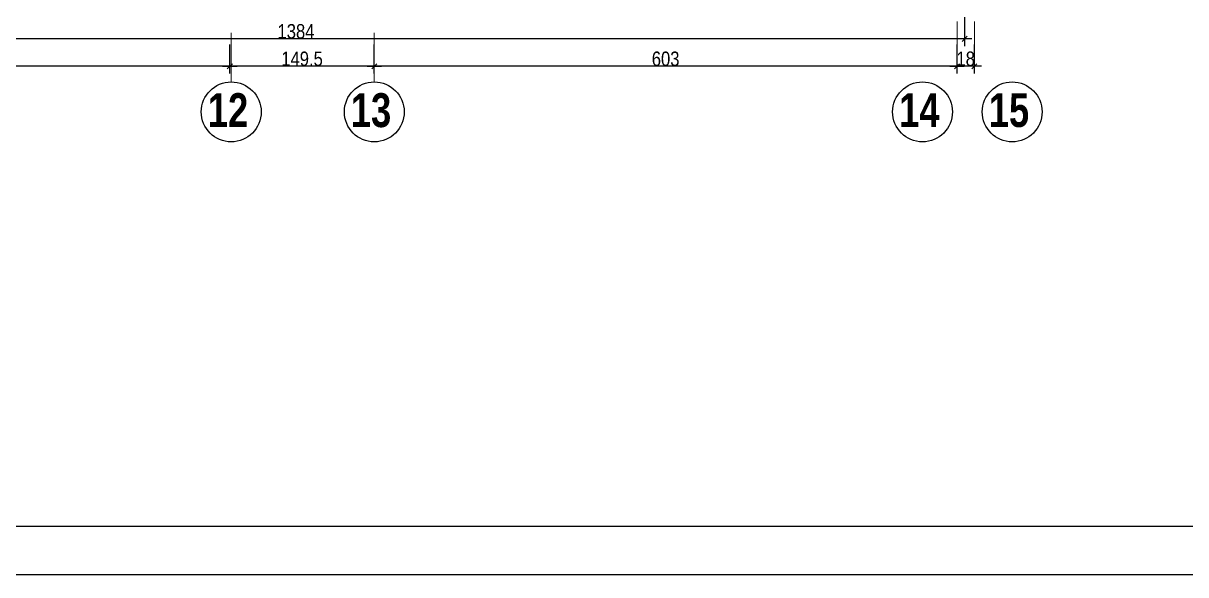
# Model space of a CAD drawing. Header units: millimetres. Extents: x 19188 to 26006, y -37354 to 0.
# Drawn here: x 20334 to 21537, y -37354 to -36783 of the extents above; entities that cross this region are included whole.
import ezdxf
from ezdxf.enums import TextEntityAlignment as Align

# ---------------------------------------------------------------- set-up
doc = ezdxf.new("R2010")
doc.units = ezdxf.units.MM
doc.linetypes.add('TIRETPTX2', pattern=[50.8, 25.4, -12.7, 0, -12.7])
for name, color, linetype in [('01-Cad  2', 1, 'Continuous'), ('01_cote_gen', 4, 'Continuous'), ('01_texte', 230, 'Continuous'), ('AA_COTES', 2, 'Continuous')]:
    doc.layers.add(name, color=color, linetype=linetype)
doc.layers.add('01_tram_axes', color=2, linetype='TIRETPTX2', lineweight=9)
doc.styles.add('impact', font='impact.ttf')
doc.styles.add('STYLE2', font='ARIALN.TTF')
doc.dimstyles.new('JB50', dxfattribs={"dimscale": 0.1, "dimtxt": 150, "dimasz": 15, "dimexe": 0.1, "dimexo": 0.1, "dimgap": 0.09, "dimtad": 1, "dimdec": 1, "dimdsep": 46, "dimtxsty": 'STYLE2', "dimblk1": 'BOND_G', "dimblk2": 'BOND_D', "dimsah": 1, "dimcen": 1.5, "dimdle": 0.01, "dimse1": 1, "dimse2": 1, "dimclrd": 4, "dimclre": 2, "dimclrt": 6, "dimazin": 2, "dimtfac": 2.333333, "dimtdec": 1, "dimtix": 1, "dimtmove": 2, "dimatfit": 3, "dimldrblk": 'BOND_G', "dimfxl": 1, "dimtolj": 1, "dimtzin": 0, "dimarcsym": 0})

# ---------------------------------------------------------------- blocks, each defined once
blk = doc.blocks.new('BOND_G')
at = {"layer": 'AA_COTES', "color": 0}
for p, q in [((0, -5), (0, 15)), ((5, 0), (-5, 0)), ((1.77, 1.77), (-1.77, -1.77))]:
    blk.add_line(p, q, dxfattribs=at)
blk = doc.blocks.new('BOND_D')
at = {"layer": 'AA_COTES', "color": 0}
for p, q in [((5, 0), (-5, 0)), ((-1.77, -1.77), (1.77, 1.77)), ((0, 5), (0, -15))]:
    blk.add_line(p, q, dxfattribs=at)
blk = doc.blocks.new('*D3090')
at = {"layer": '01_cote_gen', "color": 4, "lineweight": -2, "ltscale": 2, "transparency": 16777216}
blk.add_line((21306.7, -36799.3), (19925.7, -36799.3), dxfattribs=at)
at = {"layer": 'Defpoints', "color": 0, "ltscale": 2, "transparency": 16777216}
for p in [(19924.2, -36753.2), (21308.2, -36753.2), (19924.2, -36799.3)]:
    blk.add_point(p, dxfattribs=at)
at = {"layer": '01_cote_gen', "color": 4, "lineweight": -2, "ltscale": 2, "transparency": 16777216, "xscale": 1.5, "yscale": 1.5, "zscale": 1.5, "rotation": 180}
blk.add_blockref('BOND_D', (19924.2, -36799.3), dxfattribs=at)
at = {"layer": '01_cote_gen', "color": 4, "lineweight": -2, "ltscale": 2, "transparency": 16777216, "xscale": 1.5, "yscale": 1.5, "zscale": 1.5}
blk.add_blockref('BOND_G', (21308.2, -36799.3), dxfattribs=at)
at = {"layer": '01_cote_gen', "color": 6, "lineweight": 0, "ltscale": 2, "transparency": 16777216, "insert": (20616.2, -36791.7), "char_height": 15, "attachment_point": 5, "style": 'STYLE2'}
blk.add_mtext('\\A1;1384', dxfattribs=at)
blk = doc.blocks.new('*D3123')
at = {"layer": '01_cote_gen', "color": 4, "lineweight": -2, "ltscale": 0.1, "transparency": 16777216}
blk.add_line((21316.7, -36827.8), (21301.7, -36827.8), dxfattribs=at)
at = {"layer": 'Defpoints', "color": 0, "ltscale": 0.1, "transparency": 16777216}
for p in [(21300.2, -36827.8), (21300.2, -36832.4), (21318.2, -36832.4)]:
    blk.add_point(p, dxfattribs=at)
at = {"layer": '01_cote_gen', "color": 4, "lineweight": -2, "ltscale": 0.1, "transparency": 16777216, "xscale": 1.5, "yscale": 1.5, "zscale": 1.5, "rotation": 180}
blk.add_blockref('BOND_D', (21300.2, -36827.8), dxfattribs=at)
at = {"layer": '01_cote_gen', "color": 4, "lineweight": -2, "ltscale": 0.1, "transparency": 16777216, "xscale": 1.5, "yscale": 1.5, "zscale": 1.5}
blk.add_blockref('BOND_G', (21318.2, -36827.8), dxfattribs=at)
at = {"layer": '01_cote_gen', "color": 6, "ltscale": 0.1, "transparency": 16777216, "insert": (21309.2, -36820.1), "char_height": 15, "attachment_point": 5, "style": 'STYLE2'}
blk.add_mtext('\\A1;18', dxfattribs=at)
blk = doc.blocks.new('*D2919')
at = {"layer": '01_cote_gen', "color": 4, "lineweight": -2, "ltscale": 0.1, "transparency": 16777216}
blk.add_line((21298.7, -36827.7), (20698.7, -36827.7), dxfattribs=at)
at = {"layer": 'Defpoints', "color": 0, "ltscale": 0.1, "transparency": 16777216}
for p in [(20697.2, -36827.7), (20697.2, -36827.7), (21300.2, -36820.7)]:
    blk.add_point(p, dxfattribs=at)
at = {"layer": '01_cote_gen', "color": 4, "lineweight": -2, "ltscale": 0.1, "transparency": 16777216, "xscale": 1.5, "yscale": 1.5, "zscale": 1.5, "rotation": 180}
blk.add_blockref('BOND_D', (20697.2, -36827.7), dxfattribs=at)
at = {"layer": '01_cote_gen', "color": 4, "lineweight": -2, "ltscale": 0.1, "transparency": 16777216, "xscale": 1.5, "yscale": 1.5, "zscale": 1.5}
blk.add_blockref('BOND_G', (21300.2, -36827.7), dxfattribs=at)
at = {"layer": '01_cote_gen', "color": 6, "ltscale": 0.1, "transparency": 16777216, "insert": (20998.7, -36820.1), "char_height": 15, "attachment_point": 5, "style": 'STYLE2'}
blk.add_mtext('\\A1;603', dxfattribs=at)
blk = doc.blocks.new('*D2920')
at = {"layer": '01_cote_gen', "color": 4, "lineweight": -2, "ltscale": 0.1, "transparency": 16777216}
blk.add_line((20695.7, -36827.7), (20549.2, -36827.7), dxfattribs=at)
at = {"layer": 'Defpoints', "color": 0, "ltscale": 0.1, "transparency": 16777216}
for p in [(20547.7, -36827.7), (20547.7, -36827.7), (20697.2, -36827.7)]:
    blk.add_point(p, dxfattribs=at)
at = {"layer": '01_cote_gen', "color": 4, "lineweight": -2, "ltscale": 0.1, "transparency": 16777216, "xscale": 1.5, "yscale": 1.5, "zscale": 1.5, "rotation": 180}
blk.add_blockref('BOND_D', (20547.7, -36827.7), dxfattribs=at)
at = {"layer": '01_cote_gen', "color": 4, "lineweight": -2, "ltscale": 0.1, "transparency": 16777216, "xscale": 1.5, "yscale": 1.5, "zscale": 1.5}
blk.add_blockref('BOND_G', (20697.2, -36827.7), dxfattribs=at)
at = {"layer": '01_cote_gen', "color": 6, "ltscale": 0.1, "transparency": 16777216, "insert": (20622.5, -36820.1), "char_height": 15, "attachment_point": 5, "style": 'STYLE2'}
blk.add_mtext('\\A1;149.5', dxfattribs=at)
blk = doc.blocks.new('*D2921')
at = {"layer": '01_cote_gen', "color": 4, "lineweight": -2, "ltscale": 0.1, "transparency": 16777216}
blk.add_line((20546.2, -36827.8), (20019.3, -36827.8), dxfattribs=at)
at = {"layer": 'Defpoints', "color": 0, "ltscale": 0.1, "transparency": 16777216}
for p in [(20017.8, -36787.7), (20017.8, -36827.8), (20547.7, -36827.7)]:
    blk.add_point(p, dxfattribs=at)
at = {"layer": '01_cote_gen', "color": 4, "lineweight": -2, "ltscale": 0.1, "transparency": 16777216, "xscale": 1.5, "yscale": 1.5, "zscale": 1.5, "rotation": 180}
blk.add_blockref('BOND_D', (20017.8, -36827.8), dxfattribs=at)
at = {"layer": '01_cote_gen', "color": 4, "lineweight": -2, "ltscale": 0.1, "transparency": 16777216, "xscale": 1.5, "yscale": 1.5, "zscale": 1.5}
blk.add_blockref('BOND_G', (20547.7, -36827.8), dxfattribs=at)
at = {"layer": '01_cote_gen', "color": 6, "ltscale": 0.1, "transparency": 16777216, "insert": (20282.8, -36820.1), "char_height": 15, "attachment_point": 5, "style": 'STYLE2'}
blk.add_mtext('\\A1;529.9', dxfattribs=at)

msp = doc.modelspace()

# ---------------------------------------------------------------- linework, layer by layer
at = {"layer": '01-Cad  2'}
for p, q in [((24956.21, -37304.02), (19237.71, -37304.02)), ((24956.21, -37354.02), (19187.71, -37354.02))]:
    msp.add_line(p, q, dxfattribs=at)
at = {"layer": '01_texte'}
for centre in [(20549.22, -36874.98), (20697.22, -36874.98), (21264.54, -36874.98), (21357.32, -36874.98)]:
    msp.add_circle(centre, 30.98, dxfattribs=at)
at = {"layer": '01_tram_axes', "color": 253, "ltscale": 2}
for p, q in [((21300.22, -36832.36), (21300.22, -33239.44)), ((21318.22, -36832.36), (21318.22, -33239.44)), ((20549.22, -36844), (20549.22, -33270.42)), ((20697.22, -36844), (20697.22, -33270.42))]:
    msp.add_line(p, q, dxfattribs=at)

# ---------------------------------------------------------------- texts
at = {"layer": '01_texte', "style": 'impact'}
for s, p in [('12', (20545.88, -36873.1)), ('13', (20693.88, -36873.1)), ('14', (21261.2, -36873.1)), ('15', (21353.98, -36873.1))]:
    msp.add_text(s, height=35, dxfattribs=at).set_placement(p, align=Align.MIDDLE_CENTER)

# ---------------------------------------------------------------- dimensions: what is measured, and where the dimension line sits
at = {"layer": '01_cote_gen', "lineweight": 0, "ltscale": 2}
dim = msp.add_linear_dim(base=(19924.22, -36799.34), p1=(21308.22, -36753.24), p2=(19924.22, -36753.24), dimstyle='JB50', dxfattribs=at)
dim.commit()
dim.dimension.update_dxf_attribs({"geometry": '*D3090', "text_midpoint": (20616.22, -36791.67)})
at = {"layer": '01_cote_gen', "ltscale": 0.1}
for base, p1, p2, picture, middle in [((20017.82, -36827.78), (20547.72, -36827.75), (20017.82, -36787.68), '*D2921', (20282.77, -36820.12)), ((20547.72, -36827.75), (20697.22, -36827.75), (20547.72, -36827.75), '*D2920', (20622.47, -36820.08)), ((20697.22, -36827.75), (21300.22, -36820.7), (20697.22, -36827.75), '*D2919', (20998.72, -36820.08)), ((21300.22, -36827.78), (21318.22, -36832.36), (21300.22, -36832.36), '*D3123', (21309.22, -36820.12))]:
    dim = msp.add_linear_dim(base=base, p1=p1, p2=p2, dimstyle='JB50', dxfattribs=at)
    dim.commit()
    dim.dimension.update_dxf_attribs({"geometry": picture, "text_midpoint": middle})

doc.saveas('drawing.dxf')
